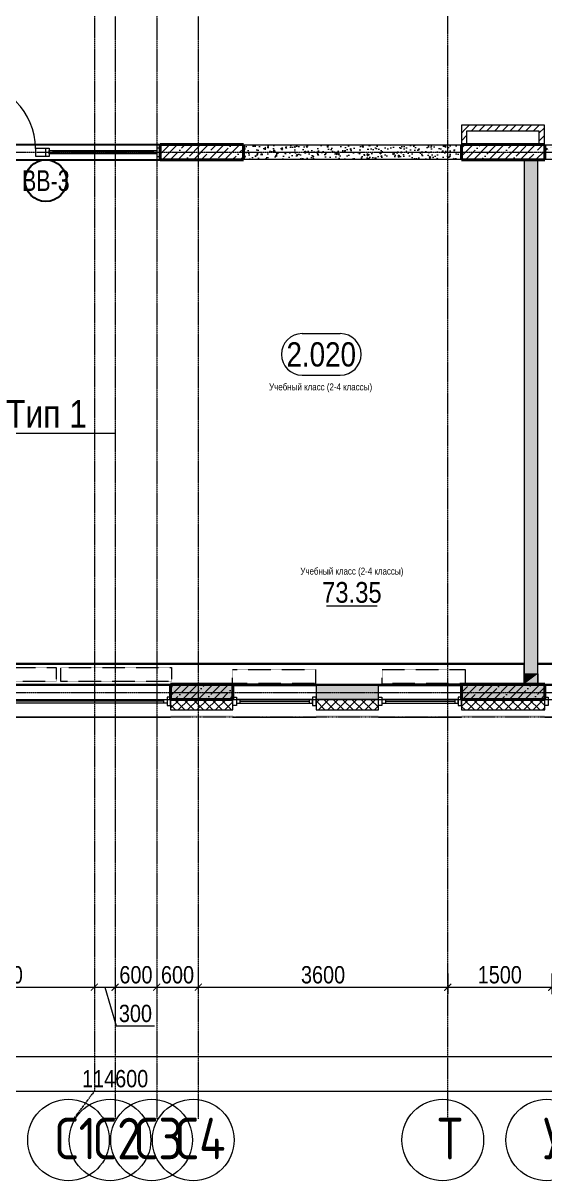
# Model space of a CAD drawing. Header units: millimetres. Extents: x -231292 to 573618, y -153144 to 564035.
# Drawn here: x 64856 to 72383, y 6179 to 22894 of the extents above; entities that cross this region are included whole.
import ezdxf
from ezdxf import colors
from ezdxf.entities.mleader import LeaderData, LeaderLine
from ezdxf.enums import TextEntityAlignment as Align
from ezdxf.math import Vec2, Vec3

# ---------------------------------------------------------------- set-up
doc = ezdxf.new("R2010")
doc.units = ezdxf.units.MM
for name, pattern in [('CENTER2', [28.575, 19.05, -3.175, 3.175, -3.175]), ('DASHED', [19.05, 12.7, -6.35]), ('HIDDEN2', [4.7625, 3.175, -1.5875])]:
    doc.linetypes.add(name, pattern=pattern)
doc.layers.get('0').update_dxf_attribs({"color": 250})
doc.layers.get('Defpoints').update_dxf_attribs({"color": 250})
for name, color, linetype, lineweight in [('A-AREA', 250, 'Continuous', 15), ('A-Wall_Материал_Газоблок_Контур', 250, 'Continuous', 0), ('АР_Area', 250, 'Continuous', 5), ('АР_Витраж', 250, 'Continuous', 13), ('АР_Витраж марка', 250, 'Continuous', 9), ('АР_Двери_витраж', 250, 'Continuous', 9), ('АР_Колонны', 250, 'Continuous', 35), ('АР_Окна', 250, 'Continuous', 5), ('АР_Отопительные приборы', 250, 'HIDDEN2', 0), ('АР_площадь пом', 250, 'Continuous', 5), ('АР_Стены ЖБ', 250, 'Continuous', 35), ('АР_Стены ПЕНОблок', 250, 'Continuous', 20), ('АР_Утеплитель', 250, 'Continuous', 0), ('АР_Штриховка', 250, 'Continuous', 0), ('Зашивка радиаторов тип 1 (фанера и МДФ)', 250, 'Continuous', 0), ('КМ_Фахверки', 250, 'Continuous', 80), ('ОВ_Отопление', 250, 'Continuous', 0), ('Размеры зашивки ГКЛ', 250, 'Continuous', 0), ('РД_Оси_100', 250, 'Continuous', 0), ('РД_Оси_размер', 250, 'Continuous', 0), ('РД_проем_инж перемыч_фахверк', 250, 'Continuous', 18)]:
    doc.layers.add(name, color=color, linetype=linetype, lineweight=lineweight)
doc.layers.add('АР_Делит', color=250, linetype='Continuous', lineweight=0, plot=False)
doc.layers.add('РД_Проем', color=250, linetype='Continuous', lineweight=0, plot=False)
doc.layers.add('РД_Витраж_вн', color=250, linetype='Continuous')
doc.styles.add('Arial_09', font='ARIALN.TTF', dxfattribs={"width": 0.9})
doc.styles.add('style1', font='ARIALN.TTF')
doc.styles.add('ккк', font='isocpeur.ttf', dxfattribs={"width": 0.85, "oblique": 15})
doc.dimstyles.new('Dim100_ареал', dxfattribs={"dimscale": 100, "dimtxt": 2.5, "dimasz": 1, "dimexe": 1, "dimexo": 1, "dimgap": 0.5, "dimtad": 1, "dimzin": 12, "dimdsep": 46, "dimtxsty": 'style1', "dimblk": 'ARCHTICK', "dimcen": 1, "dimdle": 1, "dimclrd": 256, "dimclre": 256, "dimaunit": 1, "dimadec": 0, "dimazin": 3, "dimtfac": 1, "dimtmove": 1, "dimatfit": 3, "dimldrblk": 'OPEN30', "dimfxl": 2, "dimfxlon": 1, "dimtolj": 1, "dimtzin": 0, "dimlwd": 9, "dimlwe": 9, "dimarcsym": 0})
pattern_1 = [(45, (8883.4, 13229.69), (-112.2532, 112.2532), []), (45, (8995.66, 13229.69), (-112.2532, 112.2532), [198.4375, -39.6875, 0, -39.6875])]
pattern_2 = [(45, (8883.4, 13229.69), (-56.1266, 56.1266), [])]

# ---------------------------------------------------------------- blocks, each defined once
blk = doc.blocks.new('A-iden')
at = {"linetype": 'Continuous', "lineweight": 5}
blk.add_circle((-0.73, -4.06), 5.89, dxfattribs=at)
at = {"color": 0, "linetype": 'Continuous', "lineweight": 20, "style": 'ккк', "width": 0.85}
blk.add_attdef('ID', text='', height=6, dxfattribs=at).set_placement((0.31, -3.85), align=Align.MIDDLE_CENTER)
blk = doc.blocks.new('_ArchTick')
at = {"color": 0, "linetype": 'ByBlock', "const_width": 0.15}
blk.add_lwpolyline([(-0.5, -0.5), (0.5, 0.5)], dxfattribs=at)
blk = doc.blocks.new('*D1535')
at = {"layer": 'Defpoints', "color": 0, "transparency": 16777216}
for p in [(54300, -3255), (57000, -3255), (57000, -4255)]:
    blk.add_point(p, dxfattribs=at)
at = {"layer": 'РД_Оси_размер', "lineweight": 9, "transparency": 16777216}
for p, q in [((54300, -4055), (54300, -4355)), ((57000, -4055), (57000, -4355)), ((54200, -4255), (57100, -4255))]:
    blk.add_line(p, q, dxfattribs=at)
at = {"layer": 'РД_Оси_размер', "lineweight": 9, "transparency": 16777216, "xscale": 100, "yscale": 100, "zscale": 100, "rotation": 180}
blk.add_blockref('_ArchTick', (54300, -4255), dxfattribs=at)
at = {"layer": 'РД_Оси_размер', "lineweight": 9, "transparency": 16777216, "xscale": 100, "yscale": 100, "zscale": 100}
blk.add_blockref('_ArchTick', (57000, -4255), dxfattribs=at)
at = {"layer": 'РД_Оси_размер', "color": 0, "transparency": 16777216, "insert": (55650, -4077), "char_height": 250, "attachment_point": 5, "style": 'style1'}
blk.add_mtext('\\A1;2700', dxfattribs=at)
blk = doc.blocks.new('_Open30')
at = {"color": 0, "linetype": 'ByBlock', "lineweight": -2}
for p, q in [((-1, 0.27), (0, 0)), ((0, 0), (-1, -0.27)), ((0, 0), (-1, 0))]:
    blk.add_line(p, q, dxfattribs=at)
blk = doc.blocks.new('*D1536')
at = {"layer": 'Defpoints', "color": 0, "transparency": 16777216}
for p in [(57000, -3255), (57300, -3255), (57300, -4255)]:
    blk.add_point(p, dxfattribs=at)
at = {"layer": 'РД_Оси_размер', "lineweight": 9, "transparency": 16777216}
for p, q in [((57000, -4055), (57000, -4355)), ((57300, -4055), (57300, -4355)), ((56900, -4255), (57400, -4255)), ((57150, -4255), (57317, -4813)), ((57317, -4813), (57869, -4813))]:
    blk.add_line(p, q, dxfattribs=at)
at = {"layer": 'РД_Оси_размер', "lineweight": 9, "transparency": 16777216, "xscale": 100, "yscale": 100, "zscale": 100, "rotation": 180}
blk.add_blockref('_ArchTick', (57000, -4255), dxfattribs=at)
at = {"layer": 'РД_Оси_размер', "lineweight": 9, "transparency": 16777216, "xscale": 100, "yscale": 100, "zscale": 100}
blk.add_blockref('_ArchTick', (57300, -4255), dxfattribs=at)
at = {"layer": 'РД_Оси_размер', "color": 0, "transparency": 16777216, "insert": (57593, -4635), "char_height": 250, "attachment_point": 5, "style": 'style1'}
blk.add_mtext('\\A1;300', dxfattribs=at)
blk = doc.blocks.new('*D1537')
at = {"layer": 'Defpoints', "color": 0, "transparency": 16777216}
for p in [(57300, -3255), (57900, -3255), (57900, -4255)]:
    blk.add_point(p, dxfattribs=at)
at = {"layer": 'РД_Оси_размер', "lineweight": 9, "transparency": 16777216}
for p, q in [((57300, -4055), (57300, -4355)), ((57900, -4055), (57900, -4355)), ((57200, -4255), (58000, -4255))]:
    blk.add_line(p, q, dxfattribs=at)
at = {"layer": 'РД_Оси_размер', "lineweight": 9, "transparency": 16777216, "xscale": 100, "yscale": 100, "zscale": 100, "rotation": 180}
blk.add_blockref('_ArchTick', (57300, -4255), dxfattribs=at)
at = {"layer": 'РД_Оси_размер', "lineweight": 9, "transparency": 16777216, "xscale": 100, "yscale": 100, "zscale": 100}
blk.add_blockref('_ArchTick', (57900, -4255), dxfattribs=at)
at = {"layer": 'РД_Оси_размер', "color": 0, "transparency": 16777216, "insert": (57600, -4077), "char_height": 250, "attachment_point": 5, "style": 'style1'}
blk.add_mtext('\\A1;600', dxfattribs=at)
blk = doc.blocks.new('*D1538')
at = {"layer": 'Defpoints', "color": 0, "transparency": 16777216}
for p in [(57900, -3255), (58500, -3255), (58500, -4255)]:
    blk.add_point(p, dxfattribs=at)
at = {"layer": 'РД_Оси_размер', "lineweight": 9, "transparency": 16777216}
for p, q in [((57900, -4055), (57900, -4355)), ((58500, -4055), (58500, -4355)), ((57800, -4255), (58600, -4255))]:
    blk.add_line(p, q, dxfattribs=at)
at = {"layer": 'РД_Оси_размер', "lineweight": 9, "transparency": 16777216, "xscale": 100, "yscale": 100, "zscale": 100, "rotation": 180}
blk.add_blockref('_ArchTick', (57900, -4255), dxfattribs=at)
at = {"layer": 'РД_Оси_размер', "lineweight": 9, "transparency": 16777216, "xscale": 100, "yscale": 100, "zscale": 100}
blk.add_blockref('_ArchTick', (58500, -4255), dxfattribs=at)
at = {"layer": 'РД_Оси_размер', "color": 0, "transparency": 16777216, "insert": (58200, -4077), "char_height": 250, "attachment_point": 5, "style": 'style1'}
blk.add_mtext('\\A1;600', dxfattribs=at)
blk = doc.blocks.new('*D1539')
at = {"layer": 'Defpoints', "color": 0, "transparency": 16777216}
for p in [(58500, -3255), (62100, -3255), (62100, -4255)]:
    blk.add_point(p, dxfattribs=at)
at = {"layer": 'РД_Оси_размер', "lineweight": 9, "transparency": 16777216}
for p, q in [((58500, -4055), (58500, -4355)), ((62100, -4055), (62100, -4355)), ((58400, -4255), (62200, -4255))]:
    blk.add_line(p, q, dxfattribs=at)
at = {"layer": 'РД_Оси_размер', "lineweight": 9, "transparency": 16777216, "xscale": 100, "yscale": 100, "zscale": 100, "rotation": 180}
blk.add_blockref('_ArchTick', (58500, -4255), dxfattribs=at)
at = {"layer": 'РД_Оси_размер', "lineweight": 9, "transparency": 16777216, "xscale": 100, "yscale": 100, "zscale": 100}
blk.add_blockref('_ArchTick', (62100, -4255), dxfattribs=at)
at = {"layer": 'РД_Оси_размер', "color": 0, "transparency": 16777216, "insert": (60300, -4077), "char_height": 250, "attachment_point": 5, "style": 'style1'}
blk.add_mtext('\\A1;3600', dxfattribs=at)
blk = doc.blocks.new('*D1540')
at = {"layer": 'Defpoints', "color": 0, "transparency": 16777216}
for p in [(62100, -3255), (63600, -3255), (63600, -4255)]:
    blk.add_point(p, dxfattribs=at)
at = {"layer": 'РД_Оси_размер', "lineweight": 9, "transparency": 16777216}
for p, q in [((62100, -4055), (62100, -4355)), ((63600, -4055), (63600, -4355)), ((62000, -4255), (63700, -4255))]:
    blk.add_line(p, q, dxfattribs=at)
at = {"layer": 'РД_Оси_размер', "lineweight": 9, "transparency": 16777216, "xscale": 100, "yscale": 100, "zscale": 100, "rotation": 180}
blk.add_blockref('_ArchTick', (62100, -4255), dxfattribs=at)
at = {"layer": 'РД_Оси_размер', "lineweight": 9, "transparency": 16777216, "xscale": 100, "yscale": 100, "zscale": 100}
blk.add_blockref('_ArchTick', (63600, -4255), dxfattribs=at)
at = {"layer": 'РД_Оси_размер', "color": 0, "transparency": 16777216, "insert": (62850, -4077), "char_height": 250, "attachment_point": 5, "style": 'style1'}
blk.add_mtext('\\A1;1500', dxfattribs=at)
blk = doc.blocks.new('*D1541')
at = {"layer": 'Defpoints', "color": 0, "transparency": 16777216}
for p in [(63600, -3255), (65100, -3255), (65100, -4255)]:
    blk.add_point(p, dxfattribs=at)
at = {"layer": 'РД_Оси_размер', "lineweight": 9, "transparency": 16777216}
for p, q in [((63600, -4055), (63600, -4355)), ((65100, -4055), (65100, -4355)), ((63500, -4255), (65200, -4255))]:
    blk.add_line(p, q, dxfattribs=at)
at = {"layer": 'РД_Оси_размер', "lineweight": 9, "transparency": 16777216, "xscale": 100, "yscale": 100, "zscale": 100, "rotation": 180}
blk.add_blockref('_ArchTick', (63600, -4255), dxfattribs=at)
at = {"layer": 'РД_Оси_размер', "lineweight": 9, "transparency": 16777216, "xscale": 100, "yscale": 100, "zscale": 100}
blk.add_blockref('_ArchTick', (65100, -4255), dxfattribs=at)
at = {"layer": 'РД_Оси_размер', "color": 0, "transparency": 16777216, "insert": (64350, -4077), "char_height": 250, "attachment_point": 5, "style": 'style1'}
blk.add_mtext('\\A1;1500', dxfattribs=at)
blk = doc.blocks.new('*D24')
at = {"layer": 'Defpoints', "color": 0, "transparency": 16777216}
for p in [(0, -3255), (114600, -3255), (114600, -5755)]:
    blk.add_point(p, dxfattribs=at)
at = {"layer": 'РД_Оси_размер', "color": 0, "lineweight": 5, "transparency": 16777216}
for p, q in [((0, -5555), (0, -5855)), ((114600, -5555), (114600, -5855)), ((-100, -5755), (114700, -5755))]:
    blk.add_line(p, q, dxfattribs=at)
at = {"layer": 'РД_Оси_размер', "color": 0, "lineweight": 5, "transparency": 16777216, "xscale": 100, "yscale": 100, "zscale": 100, "rotation": 180}
blk.add_blockref('_ArchTick', (0, -5755), dxfattribs=at)
at = {"layer": 'РД_Оси_размер', "color": 0, "lineweight": 5, "transparency": 16777216, "xscale": 100, "yscale": 100, "zscale": 100}
blk.add_blockref('_ArchTick', (114600, -5755), dxfattribs=at)
at = {"layer": 'РД_Оси_размер', "color": 0, "transparency": 16777216, "insert": (57300, -5577), "char_height": 250, "attachment_point": 5, "style": 'style1'}
blk.add_mtext('\\A1;114600', dxfattribs=at)
blk = doc.blocks.new('*D40')
at = {"layer": 'Defpoints', "color": 0, "transparency": 16777216}
for p in [(45600, -3255), (83100, -3255), (83100, -5255)]:
    blk.add_point(p, dxfattribs=at)
at = {"layer": 'РД_Оси_размер', "color": 0, "lineweight": 5, "transparency": 16777216}
for p, q in [((45600, -5055), (45600, -5355)), ((83100, -5055), (83100, -5355)), ((45500, -5255), (83200, -5255))]:
    blk.add_line(p, q, dxfattribs=at)
at = {"layer": 'РД_Оси_размер', "color": 0, "lineweight": 5, "transparency": 16777216, "xscale": 100, "yscale": 100, "zscale": 100, "rotation": 180}
blk.add_blockref('_ArchTick', (45600, -5255), dxfattribs=at)
at = {"layer": 'РД_Оси_размер', "color": 0, "lineweight": 5, "transparency": 16777216, "xscale": 100, "yscale": 100, "zscale": 100}
blk.add_blockref('_ArchTick', (83100, -5255), dxfattribs=at)
at = {"layer": 'РД_Оси_размер', "color": 0, "transparency": 16777216, "insert": (64350, -5077), "char_height": 250, "attachment_point": 5, "style": 'style1'}
blk.add_mtext('\\A1;37500', dxfattribs=at)
blk = doc.blocks.new('otv_в_стене')
at = {"linetype": 'Continuous'}
blk.add_lwpolyline([(0, -1), (0, 0), (1, 0), (1, -1)], close=True, dxfattribs=at)
blk.add_solid([(0, -1), (0, 0), (0.5, -0.5), (1, 0)], dxfattribs=at)
blk = doc.blocks.new('MOK-МаркаПом_овал_ареал')
for p, q in [((-2.75, 3), (2.75, 3)), ((-2.75, -3), (2.75, -3))]:
    blk.add_line(p, q)
for centre, radius, start, end in [((-2.75, 0), 3, 90, 270), ((2.75, 0), 3, 270, 90), ((-3.75, 0), 3.5, 0, 0.001)]:
    blk.add_arc(centre, radius, start, end)
at = {"color": 0, "style": 'style1'}
blk.add_attdef('АР-ПОМЕЩЕНИЕ:НОМЕР', text='', height=3.5, dxfattribs=at).set_placement((0, 0), align=Align.MIDDLE)
at = {"layer": 'Defpoints', "color": 2, "style": 'style1'}
blk.add_attdef('АР-ПОМЕЩЕНИЕ:НАИМЕНОВАНИЕ', text='', height=1, dxfattribs=at).set_placement((-0.09, -4.81), align=Align.MIDDLE)
blk = doc.blocks.new('MOK-МаркаПомещения1')
at = {"layer": 'A-AREA', "color": 0}
blk.add_line((-3.65, -1.94), (3.65, -1.94), dxfattribs=at)
at = {"layer": 'A-AREA', "color": 0, "style": 'style1'}
blk.add_attdef('АР-ПОМЕЩЕНИЕ:ПЛОЩАДЬ', text='', height=3, dxfattribs=at).set_placement((0, 0), align=Align.MIDDLE)
at = {"layer": 'Defpoints', "style": 'style1', "flags": 8}
blk.add_attdef('АР-ПОМЕЩЕНИЕ:НАИМЕНОВАНИЕ', text='', height=1, dxfattribs=at).set_placement((0, 2.96), align=Align.MIDDLE)
blk = doc.blocks.new('МаркаВитража1')
at = {"layer": 'Defpoints'}
blk.add_circle((0, 0), 3, dxfattribs=at)
at = {"color": 0, "linetype": 'ByBlock', "lineweight": -2, "style": 'Arial_09', "width": 0.9}
blk.add_attdef('АР-ОКНО:НАИМЕНОВАНИЕ', text='', height=3, dxfattribs=at).set_placement((0, 0), align=Align.MIDDLE)
blk = doc.blocks.new('СОШ_2200_АР_ОСИ_М100_28.05.24')
at = {"layer": 'АР_Делит', "color": 5, "linetype": 'DASHED'}
blk.add_lwpolyline([(114955, 135155), (114955, -355), (93595.036, -355), (93595.036, 13855), (94145, 13855), (94145, 68320), (66055, 68320), (66055, 13857.73), (83455, 13857.73), (83455, -355), (45245, -355), (45245, 13145), (44695, 13145), (44695, 26755), (45245, 26755), (45245, 68320), (20455, 68320), (20455, 26755), (27955, 26755), (27955, 13145), (-355, 13145), (-355, 100855)], dxfattribs=at)
at = {"layer": 'РД_Оси_100', "linetype": 'CENTER2'}
for p, q in [((62100, -6155), (62100, 73302.739)), ((33000, 7800), (85055, 7800)), ((33000, 0), (85055, 0))]:
    blk.add_line(p, q, dxfattribs=at)
for points in [[(57300, 139938.679), (57300, -6155)], [(58500, 139938.679), (58500, -6155)], [(57000, 70839.76), (57000, -5755), (56700, -6155)], [(57900, 70753.904), (57900, -6155)]]:
    blk.add_lwpolyline(points, dxfattribs=at)
at = {"layer": 'РД_Оси_100', "color": 0, "xscale": 100, "yscale": 100, "zscale": 100}
for p, values in [((56700, -6055), {'ID': 'С1'}), ((57299.266, -6054.999), {'ID': 'С2'}), ((57899.266, -6054.999), {'ID': 'С3'}), ((58499.266, -6054.999), {'ID': 'С4'}), ((62100, -6054.999), {'ID': 'Т'}), ((63600, -6054.999), {'ID': 'У'})]:
    blk.add_blockref('A-iden', p, dxfattribs=at).add_auto_attribs(values)
at = {"layer": 'РД_Оси_размер'}
for base, p1, p2, picture, middle in [((114600, -5755), (0, -3255), (114600, -3255), '*D24', (57300, -5577.357)), ((83100, -5255), (45600, -3255), (83100, -3255), '*D40', (64350, -5077.357)), ((57000, -4255), (54300, -3255), (57000, -3255), '*D1535', (55650, -4077.357)), ((57300, -4255), (57000, -3255), (57300, -3255), '*D1536', (57367.379, -4635.286)), ((57900, -4255), (57300, -3255), (57900, -3255), '*D1537', (57600, -4077.357)), ((58500, -4255), (57900, -3255), (58500, -3255), '*D1538', (58200, -4077.357)), ((62100, -4255), (58500, -3255), (62100, -3255), '*D1539', (60300, -4077.357)), ((63600, -4255), (62100, -3255), (63600, -3255), '*D1540', (62850, -4077.357)), ((65100, -4255), (63600, -3255), (65100, -3255), '*D1541', (64350, -4077.357))]:
    dim = blk.add_linear_dim(base=base, p1=p1, p2=p2, dimstyle='Dim100_ареал', dxfattribs=at)
    dim.commit()
    dim.dimension.update_dxf_attribs({"geometry": picture, "text_midpoint": middle})

msp = doc.modelspace()

# ---------------------------------------------------------------- hatches: boundary and pattern name
at = {"layer": 'АР_Штриховка', "linetype": 'Continuous', "lineweight": 0, "ltscale": 0.5}
h = msp.add_hatch(dxfattribs=at)
h.set_pattern_fill('ANSI31', color=256, scale=25, angle=-360, style=0)
h.set_pattern_definition(pattern_2)
h.paths.add_polyline_path([(71258.867, 21339.686), (71178.867, 21419.686), (71178.867, 21139.686), (71258.867, 21139.686)], flags=0)
h = msp.add_hatch(dxfattribs=at)
h.set_pattern_fill('ANSI31', color=256, scale=25, style=0)
h.set_pattern_definition([(45, (8883.4, 13229.69), (-56.1266, 56.1266), [])])
h.paths.add_polyline_path([(72298.867, 21339.686), (72378.867, 21419.686), (71178.867, 21419.686), (71258.867, 21339.686)], flags=0)
h = msp.add_hatch(dxfattribs=at)
h.set_pattern_fill('ANSI31', color=256, scale=25, angle=-360, style=0)
h.set_pattern_definition(pattern_2)
h.paths.add_polyline_path([(72378.867, 21419.686), (72298.867, 21339.686), (72298.867, 21139.686), (72378.867, 21139.686)], flags=0)
at = {"layer": 'АР_Штриховка', "linetype": 'Continuous', "lineweight": 5}
h = msp.add_hatch(dxfattribs=at)
h.set_pattern_fill('ANSI35', color=256, scale=25, angle=-360, style=0)
h.set_pattern_definition(pattern_1)
h.paths.add_polyline_path([(66833.403, 21139.686), (66833.403, 20919.686), (68033.403, 20919.686), (68033.403, 21139.686)], flags=0)
at = {"layer": 'АР_Штриховка', "linetype": 'Continuous', "lineweight": 0}
h = msp.add_hatch(dxfattribs=at)
h.set_pattern_fill('AR-CONC', color=256, angle=45, style=0)
h.set_pattern_definition([(95, (8883.4, 13229.69), (140.09465, 117.55338), [19.05, -209.55]), (40, (8883.4, 13229.69), (-160.01845, 110.17673), [15.24, -167.6406]), (145.45144, (8895.08, 13239.48), (-19.9238, 227.7301), [16.19, -178.09024]), (91.1842, (8847.48, 13265.6), (221.41024, 161.9534), [28.575, -314.325]), (141.63556, (8865.93, 13279.1), (-7.0866, 342.8268), [24.285, -267.1356]), (36.18415, (8847.48, 13265.6), (-7.0866, 342.8268), [22.86, -251.4597]), (66, (8874.42, 13274.59), (179.51998, 34.89515), [19.05, -209.55]), (11, (8874.42, 13274.59), (-86.5399, 173.9412), [15.24, -167.64]), (116.45144, (8889.38, 13277.5), (92.98005, 208.83634), [16.19, -178.08994]), (82.5, (8883.4, 13229.686), (-57.60547, 61.973414), [0, -165.608, 0, -170.18, 0, -168.275]), (52.5, (8883.4, 13229.69), (-23.58973, 118.087), [0, -97.028, 0, -161.798, 0, -64.135]), (12.5, (8843.35, 13189.634), (99.92786, 91.826196), [0, -63.5, 0, -198.12, 0, -262.89]), (2.5, (8825.39, 13171.67), (86.7639, 122.7224), [0, -82.55, 0, -131.572, 0, -186.69])])
h.paths.add_polyline_path([(68028.403, 21129.686), (68028.403, 20929.686), (71183.403, 20929.686), (71183.403, 21129.686)], flags=0)
at = {"layer": 'АР_Штриховка', "linetype": 'Continuous', "lineweight": 5}
h = msp.add_hatch(dxfattribs=at)
h.set_pattern_fill('ANSI35', color=256, scale=25, angle=-360, style=0)
h.set_pattern_definition(pattern_1)
h.paths.add_polyline_path([(71183.403, 21139.686), (71183.403, 20919.686), (72383.403, 20919.686), (72383.403, 21139.686)], flags=0)
at = {"layer": 'АР_Штриховка', "linetype": 'Continuous', "lineweight": 0}
h = msp.add_hatch(dxfattribs=at)
h.set_pattern_fill('AR-CONC', color=256, angle=-315, style=0)
h.set_pattern_definition([(95, (8883.4, 13229.69), (140.09465, 117.55338), [19.05, -209.55]), (40, (8883.4, 13229.69), (-160.01845, 110.17673), [15.24, -167.6406]), (145.45144, (8895.08, 13239.48), (-19.9238, 227.7301), [16.19, -178.09024]), (91.1842, (8847.48, 13265.6), (221.41024, 161.9534), [28.575, -314.325]), (141.63556, (8865.93, 13279.1), (-7.0866, 342.8268), [24.285, -267.1356]), (36.18415, (8847.48, 13265.6), (-7.0866, 342.8268), [22.86, -251.4597]), (66, (8874.42, 13274.59), (179.51998, 34.89515), [19.05, -209.55]), (11, (8874.42, 13274.59), (-86.53993, 173.9412), [15.24, -167.64]), (116.45145, (8889.38, 13277.5), (92.98005, 208.83634), [16.19, -178.08994]), (82.5, (8883.4, 13229.686), (-57.60547, 61.973414), [0, -165.608, 0, -170.18, 0, -168.275]), (52.5, (8883.4, 13229.69), (-23.58973, 118.087), [0, -97.028, 0, -161.798, 0, -64.135]), (12.5, (8843.35, 13189.634), (99.92786, 91.826196), [0, -63.5, 0, -198.12, 0, -262.89]), (2.5, (8825.39, 13171.67), (86.7639, 122.7224), [0, -82.55, 0, -131.572, 0, -186.69])])
h.paths.add_polyline_path([(72383.403, 21129.686), (72383.403, 20929.686), (73283.403, 20929.686), (73283.403, 21129.686)], flags=0)
h.paths.add_polyline_path([(74533.403, 21129.686), (74533.403, 20929.686), (75534.403, 20929.686), (75534.403, 21129.686)], flags=0)
h = msp.add_hatch(dxfattribs=at)
h.set_pattern_fill('AR-CONC', color=256, angle=45, style=0)
h.set_pattern_definition([(95, (8883.4, 13229.69), (140.09465, 117.55338), [19.05, -209.55]), (40, (8883.4, 13229.69), (-160.01845, 110.17673), [15.24, -167.6406]), (145.45144, (8895.08, 13239.48), (-19.9238, 227.7301), [16.19, -178.09024]), (91.1842, (8847.48, 13265.6), (221.41024, 161.9534), [28.575, -314.325]), (141.63556, (8865.93, 13279.1), (-7.0866, 342.8268), [24.285, -267.1356]), (36.18415, (8847.48, 13265.6), (-7.0866, 342.8268), [22.86, -251.4597]), (66, (8874.42, 13274.59), (179.51998, 34.89515), [19.05, -209.55]), (11, (8874.42, 13274.59), (-86.5399, 173.9412), [15.24, -167.64]), (116.45145, (8889.38, 13277.5), (92.98005, 208.83634), [16.19, -178.08994]), (82.5, (8883.4, 13229.686), (-57.60547, 61.973414), [0, -165.608, 0, -170.18, 0, -168.275]), (52.5, (8883.4, 13229.69), (-23.58973, 118.087), [0, -97.028, 0, -161.798, 0, -64.135]), (12.5, (8843.35, 13189.634), (99.92786, 91.826196), [0, -63.5, 0, -198.12, 0, -262.89]), (2.5, (8825.39, 13171.67), (86.7639, 122.7224), [0, -82.55, 0, -131.572, 0, -186.69])])
h.paths.add_polyline_path([(72083.403, 13349.686), (72283.403, 13349.686), (72283.403, 20919.686), (72083.403, 20919.686)], flags=0)
h = msp.add_hatch(dxfattribs=at)
h.set_pattern_fill('AR-CONC', color=256, angle=-360, style=0)
h.set_pattern_definition([(50, (8883.4, 13229.69), (182.18467, -15.93909), [19.05, -209.55]), (355, (8883.4, 13229.69), (-35.24342, 191.05685), [15.24, -167.6406]), (100.45144, (8898.58, 13228.36), (146.94125, 175.11775), [16.19, -178.09024]), (46.1842, (8883.4, 13280.49), (271.07904, -42.0423), [28.575, -314.325]), (96.63556, (8906, 13276.98), (237.4041, 247.4261), [24.285, -267.1356]), (351.18415, (8883.4, 13280.5), (237.4041, 247.4261), [22.86, -251.4597]), (21, (8908.8, 13267.79), (151.6144, -102.2652), [19.05, -209.55]), (326, (8908.8, 13267.79), (61.80203, 184.18797), [15.24, -167.64]), (71.45144, (8921.44, 13259.26), (213.41642, 81.92277), [16.19, -178.08994]), (37.5, (8883.4, 13229.686), (3.088603, 84.55504), [0, -165.608, 0, -170.18, 0, -168.275]), (7.5, (8883.4, 13229.69), (66.81966, 100.18057), [0, -97.028, 0, -161.798, 0, -64.135]), (327.5, (8826.76, 13229.686), (135.590595, -5.728744), [0, -63.5, 0, -198.12, 0, -262.89]), (317.5, (8801.36, 13229.69), (148.12918, 25.42649), [0, -82.55, 0, -131.572, 0, -186.69])])
h.paths.add_polyline_path([(92083.403, 13129.686), (91883.403, 13329.686), (91183.403, 13329.686), (91183.403, 13129.686)], flags=0)
h.paths.add_polyline_path([(89983.403, 13129.686), (89983.403, 13329.686), (88583.403, 13329.686), (88583.403, 13129.686)], flags=0)
h.paths.add_polyline_path([(85283.403, 13129.686), (85283.403, 13329.686), (84383.403, 13329.686), (84383.403, 13129.686)], flags=0)
h.paths.add_polyline_path([(83183.403, 13129.686), (83183.403, 13329.686), (79883.403, 13329.686), (79883.403, 13129.686)], flags=0)
h.paths.add_polyline_path([(78683.403, 13129.686), (78683.403, 13329.686), (77783.403, 13329.686), (77783.403, 13129.686)], flags=0)
h.paths.add_polyline_path([(76583.403, 13129.686), (76583.403, 13329.686), (75683.403, 13329.686), (75683.403, 13129.686)], flags=0)
h.paths.add_polyline_path([(72383.403, 13129.686), (72383.403, 13329.686), (71183.403, 13329.686), (71183.403, 13129.686)], flags=0)
h.paths.add_polyline_path([(69983.403, 13129.686), (69983.403, 13329.686), (69083.403, 13329.686), (69083.403, 13129.686)], flags=0)
h.paths.add_polyline_path([(67883.403, 13129.686), (67883.403, 13329.686), (66983.403, 13329.686), (66983.403, 13129.686)], flags=0)
h.paths.add_polyline_path([(63683.403, 13129.686), (63683.403, 13329.686), (54583.403, 13329.686), (54383.403, 13129.686)], flags=0)
at = {"layer": 'АР_Штриховка', "linetype": 'Continuous', "lineweight": 5}
h = msp.add_hatch(dxfattribs=at)
h.set_pattern_fill('ANSI35', color=256, scale=25, angle=-360, style=0)
h.set_pattern_definition(pattern_1)
h.paths.add_polyline_path([(66983.403, 13349.686), (66983.403, 13129.686), (67883.403, 13129.686), (67883.403, 13349.686)], flags=0)
h = msp.add_hatch(dxfattribs=at)
h.set_pattern_fill('ANSI35', color=256, scale=25, angle=-360, style=0)
h.set_pattern_definition(pattern_1)
h.paths.add_polyline_path([(71183.403, 13349.686), (71183.403, 13129.686), (72383.403, 13129.686), (72383.403, 13349.686)], flags=0)
at = {"layer": 'АР_Штриховка', "linetype": 'Continuous', "lineweight": 0}
h = msp.add_hatch(dxfattribs=at)
h.set_pattern_fill('ANSI37', color=256, scale=30, angle=-360, style=0)
h.set_pattern_definition([(45, (8883.4, 13229.69), (-67.35192, 67.35192), []), (135, (8883.4, 13229.69), (-67.35192, -67.35192), [])])
h.paths.add_polyline_path([(92233.403, 12979.686), (92083.403, 13129.686), (91183.403, 13129.686), (91183.403, 12979.686)], flags=0)
h.paths.add_polyline_path([(89983.403, 12979.686), (89983.403, 13129.686), (88583.403, 13129.686), (88583.403, 12979.686)], flags=0)
h.paths.add_polyline_path([(85283.403, 12979.686), (85283.403, 13129.686), (84383.403, 13129.686), (84383.403, 12979.686)], flags=0)
h.paths.add_polyline_path([(83183.403, 12979.686), (83183.403, 13129.686), (79883.403, 13129.686), (79883.403, 12979.686)], flags=0)
h.paths.add_polyline_path([(78683.403, 12979.686), (78683.403, 13129.686), (77783.403, 13129.686), (77783.403, 12979.686)], flags=0)
h.paths.add_polyline_path([(76583.403, 12979.686), (76583.403, 13129.686), (75683.403, 13129.686), (75683.403, 12979.686)], flags=0)
h.paths.add_polyline_path([(72383.403, 12979.686), (72383.403, 13129.686), (71183.403, 13129.686), (71183.403, 12979.686)], flags=0)
h.paths.add_polyline_path([(69983.403, 12979.686), (69983.403, 13129.686), (69083.403, 13129.686), (69083.403, 12979.686)], flags=0)
h.paths.add_polyline_path([(67883.403, 12979.686), (67883.403, 13129.686), (66983.403, 13129.686), (66983.403, 12979.686)], flags=0)
h.paths.add_polyline_path([(63683.403, 12979.686), (63683.403, 13129.686), (54383.403, 13129.686), (54233.403, 12979.686)], flags=0)
h = msp.add_hatch(dxfattribs=at)
h.set_pattern_fill('_U', color=256, angle=-360, style=0, pattern_type=0)
h.set_pattern_definition([(4e-15, (8883.4027, 13229.6861), (-3e-16, 1), [])])
h.paths.add_polyline_path([(92338.403, 12874.686), (92313.403, 12899.686), (91183.403, 12899.686), (91183.403, 12874.686)], flags=0)
h.paths.add_polyline_path([(89983.403, 12874.686), (89983.403, 12899.686), (88583.403, 12899.686), (88583.403, 12874.686)], flags=0)
h.paths.add_polyline_path([(85283.403, 12874.686), (85283.403, 12899.686), (84383.403, 12899.686), (84383.403, 12874.686)], flags=0)
h.paths.add_polyline_path([(83183.403, 12874.686), (83183.403, 12899.686), (79883.403, 12899.686), (79883.403, 12874.686)], flags=0)
h.paths.add_polyline_path([(78683.403, 12874.686), (78683.403, 12899.686), (77783.403, 12899.686), (77783.403, 12874.686)], flags=0)
h.paths.add_polyline_path([(76583.403, 12874.686), (76583.403, 12899.686), (75683.403, 12899.686), (75683.403, 12874.686)], flags=0)
h.paths.add_polyline_path([(72383.403, 12874.686), (72383.403, 12899.686), (71183.403, 12899.686), (71183.403, 12874.686)], flags=0)
h.paths.add_polyline_path([(69983.403, 12874.686), (69983.403, 12899.686), (69083.403, 12899.686), (69083.403, 12874.686)], flags=0)
h.paths.add_polyline_path([(67883.403, 12874.686), (67883.403, 12899.686), (66983.403, 12899.686), (66983.403, 12874.686)], flags=0)
h.paths.add_polyline_path([(63683.403, 12874.686), (63683.403, 12899.686), (54153.403, 12899.686), (54128.403, 12874.686)], flags=0)

# ---------------------------------------------------------------- linework, layer by layer
at = {"layer": 'A-Wall_Материал_Газоблок_Контур', "linetype": 'Continuous', "lineweight": 0}
for p, q in [((66983.403, 13329.686), (63683.403, 13329.686)), ((69083.403, 13329.686), (67883.403, 13329.686)), ((71183.403, 13329.686), (69983.403, 13329.686)), ((75683.403, 13329.686), (72383.403, 13329.686)), ((63683.403, 12874.686), (66983.403, 12874.686)), ((67883.403, 12874.686), (69083.403, 12874.686)), ((69983.403, 12874.686), (71183.403, 12874.686)), ((72383.403, 12874.686), (75683.403, 12874.686))]:
    msp.add_line(p, q, dxfattribs=at)
at = {"layer": 'АР_Витраж', "linetype": 'Continuous', "lineweight": 5}
for p, q in [((66833.403, 21139.686), (65183.403, 21139.686)), ((66833.403, 20919.686), (65183.403, 20919.686))]:
    msp.add_line(p, q, dxfattribs=at)
at = {"layer": 'АР_Витраж', "linetype": 'Continuous', "lineweight": 13}
for p, q in [((65283.403, 21054.686), (65283.403, 21004.686)), ((66733.403, 21029.686), (65283.403, 21029.686)), ((66733.403, 21054.686), (66733.403, 21004.686))]:
    msp.add_line(p, q, dxfattribs=at)
for points in [[(65233.403, 20969.686), (65183.403, 20969.686), (65183.403, 21089.686), (65233.403, 21089.686)], [(66783.403, 20969.686), (66833.403, 20969.686), (66833.403, 21089.686), (66783.403, 21089.686)], [(66783.403, 21054.686), (66783.403, 21004.686), (65233.403, 21004.686), (65233.403, 21054.686)]]:
    msp.add_lwpolyline(points, close=True, dxfattribs=at)
at = {"layer": 'АР_Двери_витраж', "linetype": 'Continuous', "lineweight": 9}
msp.add_lwpolyline([(65033.403, 20974.686), (65183.403, 20974.686), (65183.403, 21084.686), (65033.403, 21084.686)], close=True, dxfattribs=at)
msp.add_arc((64083.403, 21084.686), 950, 0, 90, dxfattribs=at)
at = {"layer": 'АР_Колонны', "linetype": 'HIDDEN2', "lineweight": 25}
for p, q in [((66833.403, 21139.686), (68033.403, 21139.686)), ((66833.403, 20919.686), (66833.403, 21139.686)), ((68033.403, 21139.686), (68033.403, 20919.686)), ((71183.403, 21139.686), (72383.403, 21139.686)), ((71183.403, 20919.686), (71183.403, 21139.686)), ((72383.403, 21139.686), (72383.403, 20919.686)), ((68033.403, 20919.686), (66833.403, 20919.686)), ((72383.403, 20919.686), (71183.403, 20919.686)), ((66983.403, 13349.686), (67883.403, 13349.686)), ((66983.403, 13129.686), (66983.403, 13349.686)), ((67883.403, 13349.686), (67883.403, 13129.686)), ((71183.403, 13349.686), (72383.403, 13349.686)), ((71183.403, 13129.686), (71183.403, 13349.686)), ((72383.403, 13349.686), (72383.403, 13129.686)), ((67883.403, 13129.686), (66983.403, 13129.686)), ((72383.403, 13129.686), (71183.403, 13129.686))]:
    msp.add_line(p, q, dxfattribs=at)
at = {"layer": 'АР_Колонны', "linetype": 'Continuous', "lineweight": 35}
for p, q in [((66833.403, 20919.686), (66833.403, 21139.686)), ((66833.403, 21139.686), (68033.403, 21139.686)), ((68033.403, 20919.686), (68033.403, 21139.686)), ((71183.403, 20919.686), (71183.403, 21139.686)), ((71183.403, 21139.686), (72383.403, 21139.686)), ((72383.403, 20919.686), (72383.403, 21139.686)), ((66833.403, 20919.686), (68033.403, 20919.686)), ((71183.403, 20919.686), (72383.403, 20919.686)), ((66983.403, 13349.686), (66983.403, 13129.686)), ((66983.403, 13349.686), (67883.403, 13349.686)), ((66983.403, 13349.686), (66983.403, 13129.686)), ((67883.403, 13129.686), (67883.403, 13349.686)), ((71183.403, 13129.686), (71183.403, 13349.686)), ((71183.403, 13349.686), (72383.403, 13349.686)), ((72383.403, 13129.686), (72383.403, 13349.686)), ((66983.403, 13129.686), (67883.403, 13129.686)), ((71183.403, 13129.686), (72383.403, 13129.686))]:
    msp.add_line(p, q, dxfattribs=at)
at = {"layer": 'АР_Окна', "linetype": 'Continuous', "lineweight": 5}
for p, q in [((66983.403, 13329.686), (63683.403, 13329.686)), ((67883.403, 13329.686), (69083.403, 13329.686)), ((69983.403, 13329.686), (71183.403, 13329.686)), ((75683.403, 13329.686), (72383.403, 13329.686)), ((66883.403, 13102.186), (63783.403, 13102.186)), ((66883.403, 13127.186), (66883.403, 13077.186)), ((67983.403, 13127.186), (67983.403, 13077.186)), ((67983.403, 13102.186), (68983.403, 13102.186)), ((68983.403, 13127.186), (68983.403, 13077.186)), ((70083.403, 13127.186), (70083.403, 13077.186)), ((70083.403, 13102.186), (71083.403, 13102.186)), ((71083.403, 13127.186), (71083.403, 13077.186)), ((66983.403, 12874.686), (63683.403, 12874.686)), ((67883.403, 12874.686), (69083.403, 12874.686)), ((69983.403, 12874.686), (71183.403, 12874.686)), ((75683.403, 12874.686), (72383.403, 12874.686))]:
    msp.add_line(p, q, dxfattribs=at)
for points in [[(66933.403, 13127.186), (66933.403, 13077.186), (63733.403, 13077.186), (63733.403, 13127.186)], [(66933.403, 13042.186), (66983.403, 13042.186), (66983.403, 13162.186), (66933.403, 13162.186)], [(67933.403, 13042.186), (67883.403, 13042.186), (67883.403, 13162.186), (67933.403, 13162.186)], [(67933.403, 13127.186), (67933.403, 13077.186), (69033.403, 13077.186), (69033.403, 13127.186)], [(69033.403, 13042.186), (69083.403, 13042.186), (69083.403, 13162.186), (69033.403, 13162.186)], [(70033.403, 13042.186), (69983.403, 13042.186), (69983.403, 13162.186), (70033.403, 13162.186)], [(70033.403, 13127.186), (70033.403, 13077.186), (71133.403, 13077.186), (71133.403, 13127.186)], [(71133.403, 13042.186), (71183.403, 13042.186), (71183.403, 13162.186), (71133.403, 13162.186)], [(72433.403, 13042.186), (72383.403, 13042.186), (72383.403, 13162.186), (72433.403, 13162.186)]]:
    msp.add_lwpolyline(points, close=True, dxfattribs=at)
at = {"layer": 'АР_Отопительные приборы'}
for points in [[(63733.403, 13589.686), (65333.403, 13589.686), (65333.403, 13389.686), (63733.403, 13389.686)], [(65398.635, 13589.686), (66998.635, 13589.686), (66998.635, 13389.686), (65398.635, 13389.686)], [(67876.68, 13559.686), (69076.68, 13559.686), (69076.68, 13359.686), (67876.68, 13359.686)], [(70033.966, 13559.686), (71233.966, 13559.686), (71233.966, 13359.686), (70033.966, 13359.686)]]:
    msp.add_lwpolyline(points, close=True, dxfattribs=at)
at = {"layer": 'АР_Стены ЖБ', "linetype": 'Continuous', "lineweight": 40}
for p, q in [((66833.403, 21139.686), (66833.403, 20919.686)), ((68033.403, 21139.686), (66833.403, 21139.686)), ((68033.403, 20919.686), (68033.403, 21139.686)), ((71183.403, 21139.686), (71183.403, 20919.686)), ((72383.403, 21139.686), (71183.403, 21139.686)), ((72383.403, 20919.686), (72383.403, 21139.686)), ((66833.403, 20919.686), (68033.403, 20919.686)), ((71183.403, 20919.686), (72383.403, 20919.686)), ((66983.403, 13349.686), (66983.403, 13129.686)), ((67883.403, 13349.686), (66983.403, 13349.686)), ((67883.403, 13129.686), (67883.403, 13349.686)), ((71183.403, 13349.686), (71183.403, 13129.686)), ((72383.403, 13349.686), (71183.403, 13349.686)), ((72383.403, 13129.686), (72383.403, 13349.686)), ((66983.403, 13129.686), (67883.403, 13129.686)), ((71183.403, 13129.686), (72383.403, 13129.686))]:
    msp.add_line(p, q, dxfattribs=at)
at = {"layer": 'АР_Стены ПЕНОблок', "linetype": 'Continuous', "lineweight": 20}
for p, q in [((71178.867, 21419.686), (71178.867, 21139.686)), ((72378.867, 21419.686), (71178.867, 21419.686)), ((72378.867, 21139.686), (72378.867, 21419.686)), ((71258.867, 21139.686), (71258.867, 21339.686)), ((71258.867, 21339.686), (72298.867, 21339.686)), ((72298.867, 21339.686), (72298.867, 21139.686)), ((68028.403, 21129.686), (68028.403, 20929.686)), ((71183.403, 21129.686), (68028.403, 21129.686)), ((71178.867, 21139.686), (71258.867, 21139.686)), ((71183.403, 20929.686), (71183.403, 21129.686)), ((72298.867, 21139.686), (72378.867, 21139.686)), ((72383.403, 21129.686), (72383.403, 20929.686)), ((73283.403, 21129.686), (72383.403, 21129.686)), ((68028.403, 20929.686), (71183.403, 20929.686)), ((72283.403, 20919.686), (72083.403, 20919.686)), ((72083.403, 20919.686), (72083.403, 13349.686)), ((72283.403, 13349.686), (72283.403, 20919.686)), ((72383.403, 20929.686), (73283.403, 20929.686)), ((67883.403, 13329.686), (66983.403, 13329.686)), ((66983.403, 13329.686), (66983.403, 13129.686)), ((67883.403, 13129.686), (67883.403, 13329.686)), ((69983.403, 13329.686), (69083.403, 13329.686)), ((69083.403, 13329.686), (69083.403, 13129.686)), ((69983.403, 13129.686), (69983.403, 13329.686)), ((72383.403, 13329.686), (71183.403, 13329.686)), ((71183.403, 13329.686), (71183.403, 13129.686)), ((72083.403, 13349.686), (72283.403, 13349.686)), ((72383.403, 13129.686), (72383.403, 13329.686)), ((66983.403, 13129.686), (67883.403, 13129.686)), ((69083.403, 13129.686), (69983.403, 13129.686)), ((71183.403, 13129.686), (72383.403, 13129.686))]:
    msp.add_line(p, q, dxfattribs=at)
at = {"layer": 'АР_Утеплитель', "linetype": 'Continuous', "lineweight": 0}
for p, q in [((67883.403, 13129.686), (66983.403, 13129.686)), ((66983.403, 13129.686), (66983.403, 12979.686)), ((67883.403, 12979.686), (67883.403, 13129.686)), ((69983.403, 13129.686), (69083.403, 13129.686)), ((69083.403, 13129.686), (69083.403, 12979.686)), ((69983.403, 12979.686), (69983.403, 13129.686)), ((72383.403, 13129.686), (71183.403, 13129.686)), ((71183.403, 13129.686), (71183.403, 12979.686)), ((72383.403, 12979.686), (72383.403, 13129.686)), ((66983.403, 12979.686), (67883.403, 12979.686)), ((69083.403, 12979.686), (69983.403, 12979.686)), ((71183.403, 12979.686), (72383.403, 12979.686))]:
    msp.add_line(p, q, dxfattribs=at)
at = {"layer": 'Зашивка радиаторов тип 1 (фанера и МДФ)', "linetype": 'Continuous', "lineweight": 0}
for p, q in [((72083.403, 13649.686), (62388.403, 13649.686)), ((72083.403, 13637.186), (62388.403, 13637.186)), ((62388.403, 13637.186), (72083.403, 13637.186)), ((72083.403, 13349.686), (72083.403, 13649.686)), ((72283.403, 13349.686), (72283.403, 13649.686)), ((81983.403, 13649.686), (72283.403, 13649.686)), ((81983.403, 13637.186), (72283.403, 13637.186)), ((72283.403, 13637.186), (81983.403, 13637.186)), ((62388.403, 13349.686), (72083.403, 13349.686)), ((72283.403, 13349.686), (81983.403, 13349.686))]:
    msp.add_line(p, q, dxfattribs=at)
at = {"layer": 'КМ_Фахверки', "lineweight": 5}
msp.add_lwpolyline([(79583.403, 81804.686), (103283.403, 81804.103), (103283.403, 13129.686), (123583.403, 13129.686), (123583.371, 148129.686), (81883.406, 148129.686), (81883.406, 142129.686), (46283.403, 142129.686), (46283.403, 113829.686), (8783.403, 113829.686), (8783.403, 26629.686), (36583.403, 26629.686), (36583.403, 39729.686), (29083.403, 39729.686), (29083.403, 81804.686), (54383.403, 81804.686), (54383.403, 13129.686), (92083.403, 13129.686), (92083.403, 26829.686), (74683.402, 26829.694), (74683.401, 81804.686), (79584.99, 81804.686)], dxfattribs=at)
at = {"layer": 'РД_Витраж_вн', "linetype": 'Continuous', "lineweight": -3}
for p, q in [((63934.403, 21139.686), (66834.403, 21139.686)), ((63934.403, 20919.686), (66834.403, 20919.686))]:
    msp.add_line(p, q, dxfattribs=at)
at = {"layer": 'РД_Проем', "linetype": 'Continuous', "lineweight": 0}
for p, q in [((63933.403, 21139.686), (66833.403, 21139.686)), ((63933.403, 20919.686), (66833.403, 20919.686))]:
    msp.add_line(p, q, dxfattribs=at)
at = {"layer": 'РД_проем_инж перемыч_фахверк', "linetype": 'Continuous', "lineweight": 18}
for p, q in [((66832.403, 21139.686), (63932.403, 21139.686)), ((66832.403, 20919.686), (63932.403, 20919.686))]:
    msp.add_line(p, q, dxfattribs=at)

# ---------------------------------------------------------------- block references
at = {"layer": 'АР_Area', "linetype": 'Continuous', "lineweight": 5, "xscale": 100, "yscale": 100, "zscale": 100}
msp.add_blockref('MOK-МаркаПом_овал_ареал', (69157.331, 18111.444), dxfattribs=at).add_auto_attribs({'АР-ПОМЕЩЕНИЕ:НОМЕР': '2.020', 'АР-ПОМЕЩЕНИЕ:НАИМЕНОВАНИЕ': 'Учебный класс (2-4 классы)'})
at = {"layer": 'АР_Витраж марка', "linetype": 'Continuous', "lineweight": 9, "xscale": 100, "yscale": 100, "zscale": 100}
msp.add_blockref('МаркаВитража1', (65183.403, 20619.686), dxfattribs=at).add_auto_attribs({'АР-ОКНО:НАИМЕНОВАНИЕ': 'ВВ-3'})
at = {"layer": 'АР_площадь пом', "linetype": 'Continuous', "lineweight": 5}
ref = msp.add_blockref('MOK-МаркаПомещения1', (69599.12, 14675.304), dxfattribs=dict(at, xscale=100, yscale=100, zscale=100))
ref.add_attrib('АР-ПОМЕЩЕНИЕ:НАИМЕНОВАНИЕ', 'Учебный класс (2-4 классы)', dxfattribs={"layer": 'Defpoints', "height": 100, "style": 'style1'}).set_placement((69599.12, 14970.866), align=Align.MIDDLE)
ref.add_attrib('АР-ПОМЕЩЕНИЕ:ПЛОЩАДЬ', '73.35', dxfattribs={"layer": 'A-AREA', "color": 0, "height": 300, "style": 'style1'}).set_placement((69599.12, 14675.304), align=Align.MIDDLE)
at = {"layer": 'ОВ_Отопление', "xscale": 200, "yscale": 150}
msp.add_blockref('otv_в_стене', (72083.403, 13499.686), dxfattribs=at)
at = {"layer": 'РД_Оси_100'}
msp.add_blockref('СОШ_2200_АР_ОСИ_М100_28.05.24', (8883.403, 13229.686), dxfattribs=at)

# ---------------------------------------------------------------- leaders
at = {"layer": 'Размеры зашивки ГКЛ'}
ml = msp.add_multileader_mtext('Standard', dxfattribs=at)
ml.set_content('\\pxsm1;Тип 1 ', color=(0, 0, 138), style='style1')
ml.set_leader_properties(color=256, linetype='ByLayer', lineweight=9)
ml.build(insert=Vec2(0, 0))
ml.multileader.update_dxf_attribs({"has_dogleg": 0, "text_left_attachment_type": 6, "text_right_attachment_type": 6, "text_bottom_attachment_type": 10, "dogleg_length": 25, "arrow_head_size": 400})
ctx = ml.context
ctx.base_point, ctx.char_height, ctx.arrow_head_size, ctx.landing_gap_size, ctx.plane_origin = Vec3(64560.144, 16973.147), 400, 400, 50, Vec3(57700.956, 22596.772)
ctx.left_attachment, ctx.right_attachment, ctx.top_attachment = 6, 6, 10
notes = []
notes.append((ctx, [(0, (1, 1, 0), (64535.144, 16973.147), (1, 0), 25, [(1, [(64563.562, 13600.294)], 0, [])])]))
ctx.mtext.insert, ctx.mtext.width, ctx.mtext.defined_height, ctx.mtext.line_spacing_factor, ctx.mtext.flow_direction = Vec3(64610.144, 17453.147), 1668.44707, 600, 0.3, 5
for ctx, leaders in notes:
    for number, flags, end, landing, length, lines in leaders:
        leader = LeaderData()
        leader.index, (leader.has_last_leader_line, leader.has_dogleg_vector, leader.attachment_direction) = number, flags
        leader.last_leader_point, leader.dogleg_vector, leader.dogleg_length = Vec3(end), Vec3(landing), length
        for number, points, colour, breaks in lines:
            line = LeaderLine()
            line.index, line.vertices, line.color, line.breaks = number, Vec3.list(points), colors.encode_raw_color(colour), breaks
            leader.lines.append(line)
        ctx.leaders.append(leader)

doc.saveas('drawing.dxf')
